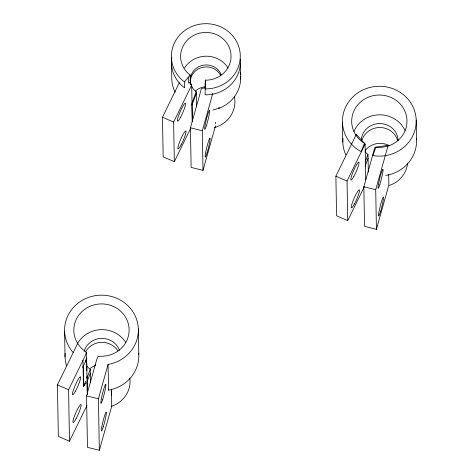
<?xml version="1.0" encoding="UTF-8"?>
<svg xmlns="http://www.w3.org/2000/svg" width="474" height="474" viewBox="0 0 474 474"><rect width="100%" height="100%" fill="white"/><g stroke="black" fill="none" stroke-linecap="round" stroke-linejoin="round"><path stroke-width="0.71" d="M240.235 59.137A34.454 32.611 -1 0 1 206.984 94.836L205.112 94.782L205.307 80.118L206.599 80.153A25.217 23.872 -1 0 0 229.896 49.136A25.217 23.872 -1 0 0 192.118 36.291A25.217 23.872 -1 0 0 189.138 74.217L190.157 74.969L190.323 84.331M111.431 389.474L111.722 406.218L99.333 450.3L87.453 447.338L86.552 395.855L96.566 360.098L97.976 356.407L100.577 356.258A27.658 26.183 -1 0 0 128.039 322.758A27.658 26.183 -1 0 0 85.954 308.45A27.658 26.183 -1 0 0 84.502 350.79L86.41 352.472L87.406 394.694M99.333 450.3L98.432 398.812L108.078 364.382L109.488 364.168A36.895 34.922 -1 0 0 135.925 317.544A36.895 34.922 -1 0 0 83.394 299.681A36.895 34.922 -1 0 0 72.303 351.524L73.245 352.538L57.437 384.876L58.338 436.358L69.488 441.229L86.926 405.566M215.469 125.865L203.008 170.367L191.129 167.411L190.435 127.802L201.462 88.419L205.669 87.737M203.008 170.367L202.315 130.765L212.802 93.325M363.842 186.762L374.869 147.378L388.188 145.222L375.722 189.724L376.415 229.333L364.536 226.371L363.842 186.762L375.722 189.724M376.415 229.333L388.876 184.824L388.698 174.556M138.716 353.243A36.895 34.922 -1 0 1 109.938 389.906L108.528 390.12L108.795 389.154M82.689 367.628L86.778 358.7L86.653 358.048L85.107 362.112M86.41 352.472L85.006 356.17L68.594 389.746L69.488 441.229M83.116 385.913L83.803 386.245L85.711 381.232M87.127 378.809L87.003 377.855L90.25 369.335L88.875 368.185A18.439 17.455 -1 0 1 86.345 365.199M191.206 85.196A15.98 15.127 -1 0 0 195.667 91.417L196.23 91.832L191.923 103.125L192.237 121.243M191.958 105.104L196.266 93.811M87.257 392.614L87.068 381.813L90.315 373.293M365.223 161.812L368.014 154.5L366.639 153.357A18.439 17.455 -1 0 1 365.11 151.71M365.158 166.131L368.079 158.464M73.245 352.538L77.659 343.437M190.785 128.01L174.319 161.693L163.169 156.823L162.475 117.22L179.338 82.719M174.319 161.693L173.626 122.091L191.709 85.101L189.262 82.417M364.192 186.969L347.726 220.653L336.576 215.783L335.882 176.18L356.318 134.385L365.116 144.066L365.744 180.002M347.726 220.653L347.039 181.05L365.116 144.066M84.165 385.291L86.007 383.016M171.807 57.84A34.454 32.611 -1 0 0 183.124 86.724L184.605 87.808L184.499 81.866L190.157 74.969M240.614 76.338A34.454 32.611 -1 0 1 219.865 108.001L212.838 110.015M205.011 88.839L206.877 88.893A34.454 32.611 -1 0 0 238.712 46.511A34.454 32.611 -1 0 0 187.094 28.961A34.454 32.611 -1 0 0 183.023 80.781L184.499 81.866M218.39 107.876L219.865 108.001M190.435 127.802L202.315 130.765M86.552 395.855L98.432 398.812M335.882 176.18L347.039 181.05M162.475 117.22L173.626 122.091M57.437 384.876L68.594 389.746M83.08 366.26L83.46 366.443L83.803 386.245M175.196 92.252L173.786 89.159A34.454 32.611 -1 0 1 171.778 77.09L171.499 61.247M416.213 120.07L416.563 139.871M368.014 154.5L368.322 172.145M342.465 122.328L342.815 142.135M240.365 63.232L240.644 79.075M215.403 122.197L215.433 123.661M205.307 80.118L205.443 88.04M205.206 83.027L205.313 88.964M196.23 91.832L196.479 106.277M191.709 85.101L192.349 121.777M188.273 77.268L188.374 83.211M138.349 328.956L138.799 354.7M108.078 364.382L108.528 390.12M95.327 364.518L95.351 365.839M90.25 369.335L90.481 382.731M86.653 358.048L86.872 370.52M86.973 376.386L87.003 377.855M82.974 360.317L83.424 386.061M64.6 331.219L65.051 356.963M111.52 389.089L111.627 395.547M361.336 139.374A18.439 17.455 -1 0 1 380.284 123.554A18.439 17.455 -1 0 1 398.113 140.434M361.952 140.458A18.439 17.455 -1 0 1 379.579 127.506A18.439 17.455 -1 0 1 397.467 140.073M90.196 368.494A18.439 17.455 -1 0 1 95.6 365.353M129.811 378.104A27.676 26.194 -1 0 1 111.722 406.218M77.618 343.389A27.658 26.183 -1 0 1 101.43 329.655A27.658 26.183 -1 0 1 125.74 342.483M66.484 365.608A36.895 34.922 -1 0 1 65.134 353.308M85.575 351.886A18.439 17.455 -1 0 1 101.43 342.346A18.439 17.455 -1 0 1 117.872 350.896M84.117 351.335A18.439 17.455 -1 0 1 101.359 338.389A18.439 17.455 -1 0 1 119.401 350.25M190.992 84.597A15.98 15.127 -1 0 1 201.16 65.726A15.98 15.127 -1 0 1 221.281 74.922M190.37 83.477A15.98 15.127 -1 0 1 201.835 67.521A15.98 15.127 -1 0 1 220.523 75.159M240.122 72.273A34.454 32.611 -1 0 1 240.437 74.3M184.552 67.93A25.217 23.872 -1 0 1 228.118 68.149M195.335 91.156A15.98 15.127 -1 0 1 205.467 86.76M234.387 96.631A28.292 26.787 -1 0 1 214.491 127.559M365.128 150.56A18.439 17.455 -1 0 1 389.432 145.773M407.581 163.246A27.676 26.194 -1 0 1 389.385 185.441M353.918 131.541A27.658 26.183 -1 0 1 379.194 114.827A27.658 26.183 -1 0 1 405.08 130.581M416.48 138.408A36.895 34.922 -1 0 1 385.753 175.439M345.819 154.903A36.895 34.922 -1 0 1 342.898 138.479M364.417 143.219L361.224 151.609L360.53 151.277A36.895 34.922 -1 0 1 357.372 93.182A36.895 34.922 -1 0 1 415.177 112.836A36.895 34.922 -1 0 1 373.536 155.697L372.783 155.537L375.983 147.147L378.448 147.367A27.658 26.183 -1 0 0 405.904 113.873A27.658 26.183 -1 0 0 363.819 99.558A27.658 26.183 -1 0 0 362.373 141.904L364.417 143.219M75.49 391.103A9.836 1.381 -66.4 0 0 80.539 376.8A9.836 1.381 -66.4 0 0 73.618 389.427A9.836 1.381 -66.4 0 0 75.49 391.103M76.113 418.566A9.836 1.381 -66.4 0 0 80.983 404.494A9.836 1.381 -66.4 0 0 74.003 417.434A9.836 1.381 -66.4 0 0 76.113 418.566M102.745 399.292A9.836 0.865 -76 0 0 105.797 384.307A9.836 0.865 -76 0 0 101.566 397.852A9.836 0.865 -76 0 0 102.745 399.292M103.314 426.736A9.836 0.865 -76 0 0 106.253 412.007A9.836 0.865 -76 0 0 101.987 425.871A9.836 0.865 -76 0 0 103.314 426.736M206.522 125.302A9.836 0.865 -76 0 0 209.573 110.318A9.836 0.865 -76 0 0 205.343 123.862A9.836 0.865 -76 0 0 206.522 125.302M207.091 152.747A9.836 0.865 -76 0 0 210.029 138.023A9.836 0.865 -76 0 0 205.763 151.881A9.836 0.865 -76 0 0 207.091 152.747M180.422 117.505A9.836 1.381 -66.4 0 0 185.47 103.202A9.836 1.381 -66.4 0 0 178.55 115.828A9.836 1.381 -66.4 0 0 180.422 117.505M181.044 144.973A9.836 1.381 -66.4 0 0 185.915 130.895A9.836 1.381 -66.4 0 0 178.935 143.841A9.836 1.381 -66.4 0 0 181.044 144.973M353.829 176.464A9.836 1.381 -66.4 0 0 358.877 162.161A9.836 1.381 -66.4 0 0 351.957 174.793A9.836 1.381 -66.4 0 0 353.829 176.464M354.457 203.933A9.836 1.381 -66.4 0 0 359.322 189.861A9.836 1.381 -66.4 0 0 352.342 202.801A9.836 1.381 -66.4 0 0 354.457 203.933M379.929 184.262A9.836 0.865 -76 0 0 382.98 169.283A9.836 0.865 -76 0 0 378.75 182.822A9.836 0.865 -76 0 0 379.929 184.262M380.498 211.706A9.836 0.865 -76 0 0 383.442 196.983A9.836 0.865 -76 0 0 379.176 210.841A9.836 0.865 -76 0 0 380.498 211.706"/></g></svg>
